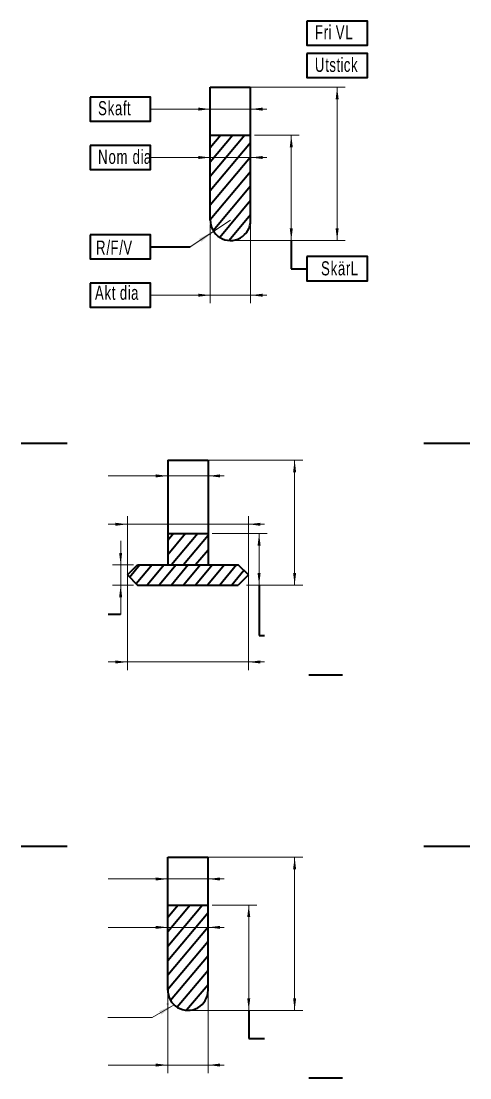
# Model space of a CAD drawing. Header units: millimetres. Extents: x -138 to 541, y -296 to -34.
# Drawn here: x 61.5 to 172.9, y -296 to -33.8 of the extents above; entities that cross this region are included whole.
import ezdxf

# ---------------------------------------------------------------- set-up
doc = ezdxf.new("R2010")
doc.units = ezdxf.units.MM
doc.layers.get('0').update_dxf_attribs({"lineweight": 35})
doc.layers.add('Dimension Layer', color=3, linetype='Continuous', lineweight=18)
doc.layers.add('Thick Solid Layer', color=7, linetype='Continuous', lineweight=35)
doc.styles.get("Standard").update_dxf_attribs({"font": '', "width": 0.667})
doc.styles.get('Standard').set_extended_font_data('arial')
doc.dimstyles.get("Standard").update_dxf_attribs({"dimtxt": 3.5, "dimasz": 4, "dimexe": 2, "dimexo": 0, "dimtad": 1, "dimdsep": 46, "dimtxsty": 'Standard', "dimblk": '_CAXARROW', "dimcen": 0, "dimdle": 8, "dimazin": 2, "dimtfac": 0.707107, "dimtdec": 3, "dimtmove": 2, "dimatfit": 3, "dimfxl": 1, "dimfrac": 2, "dimtolj": 1, "dimarcsym": 1})

# ---------------------------------------------------------------- blocks, each defined once
blk = doc.blocks.new('*X8')
at = {"layer": 'Dimension Layer'}
for points in [[(139.97, -50.26), (140.35, -53.26), (139.6, -53.26)], [(139.97, -88.26), (140.35, -85.26), (139.6, -85.26)]]:
    blk.add_hatch(color=0, dxfattribs=at).paths.add_polyline_path(points, flags=0)
at = {"layer": 'Dimension Layer', "color": 0}
for p, q in [((118.63, -50.26), (141.97, -50.26)), ((139.97, -50.26), (139.97, -88.26)), ((118.63, -88.26), (141.97, -88.26))]:
    blk.add_line(p, q, dxfattribs=at)
at = {"layer": 'Dimension Layer', "color": 0, "insert": (139.35, -55.07), "char_height": 3.5, "width": 7, "attachment_point": 5, "rotation": 90, "line_spacing_factor": 1.15057}
blk.add_mtext('\\T1.1; ', dxfattribs=at)
blk = doc.blocks.new('_CAXARROW')
blk.add_hatch(color=0).paths.add_polyline_path([(0, 0), (-1, 0.125), (-1, -0.125)], flags=0)
blk = doc.blocks.new('*X9')
at = {"layer": 'Dimension Layer'}
for points in [[(108.48, -55.67), (105.48, -55.3), (105.48, -56.05)], [(118.48, -55.67), (121.48, -55.3), (121.48, -56.05)]]:
    blk.add_hatch(color=0, dxfattribs=at).paths.add_polyline_path(points, flags=0)
at = {"layer": 'Dimension Layer', "color": 0}
for p, q in [((108.48, -59.36), (108.48, -53.67)), ((118.48, -59.36), (118.48, -53.67)), ((93.64, -55.67), (122.48, -55.67))]:
    blk.add_line(p, q, dxfattribs=at)
at = {"layer": 'Dimension Layer', "color": 0, "insert": (93.64, -55.05), "char_height": 3.5, "width": 7, "attachment_point": 5, "line_spacing_factor": 1.15057}
blk.add_mtext('\\T1.1; ', dxfattribs=at)
blk = doc.blocks.new('*X10')
at = {"layer": 'Dimension Layer'}
for points in [[(128.58, -62.14), (128.21, -65.14), (128.96, -65.14)], [(128.58, -88.26), (128.21, -85.26), (128.96, -85.26)]]:
    blk.add_hatch(color=0, dxfattribs=at).paths.add_polyline_path(points, flags=0)
at = {"layer": 'Dimension Layer', "color": 0}
for p, q in [((119.48, -62.14), (130.58, -62.14)), ((128.58, -88.26), (128.58, -62.14)), ((114.48, -88.26), (130.58, -88.26))]:
    blk.add_line(p, q, dxfattribs=at)
at = {"layer": 'Dimension Layer', "color": 0, "insert": (127.96, -75.2), "char_height": 3.5, "width": 7, "attachment_point": 5, "rotation": 90, "line_spacing_factor": 1.15057}
blk.add_mtext('\\T1.1; ', dxfattribs=at)
blk = doc.blocks.new('*X11')
at = {"layer": 'Dimension Layer'}
for points in [[(108.48, -67.67), (105.48, -67.3), (105.48, -68.05)], [(118.48, -67.67), (121.48, -67.3), (121.48, -68.05)]]:
    blk.add_hatch(color=0, dxfattribs=at).paths.add_polyline_path(points, flags=0)
at = {"layer": 'Dimension Layer', "color": 0}
for p, q in [((93.64, -67.67), (122.48, -67.67)), ((108.48, -73.19), (108.48, -65.67)), ((118.48, -73.19), (118.48, -65.67))]:
    blk.add_line(p, q, dxfattribs=at)
at = {"layer": 'Dimension Layer', "color": 0, "insert": (93.64, -67.05), "char_height": 3.5, "width": 7, "attachment_point": 5, "line_spacing_factor": 1.15057}
blk.add_mtext('\\T1.1; ', dxfattribs=at)
blk = doc.blocks.new('*X12')
at = {"layer": 'Dimension Layer'}
for points in [[(108.48, -101.84), (105.48, -101.46), (105.48, -102.21)], [(118.48, -101.84), (121.48, -101.46), (121.48, -102.21)]]:
    blk.add_hatch(color=0, dxfattribs=at).paths.add_polyline_path(points, flags=0)
at = {"layer": 'Dimension Layer', "color": 0}
for p, q in [((108.48, -84.26), (108.48, -103.84)), ((118.48, -84.26), (118.48, -103.84)), ((93.64, -101.84), (122.48, -101.84))]:
    blk.add_line(p, q, dxfattribs=at)
at = {"layer": 'Dimension Layer', "color": 0, "insert": (93.64, -101.21), "char_height": 3.5, "width": 7, "attachment_point": 5, "line_spacing_factor": 1.15057}
blk.add_mtext('\\T1.1; ', dxfattribs=at)
blk = doc.blocks.new('*X13')
at = {"layer": 'Dimension Layer'}
blk.add_hatch(color=0, dxfattribs=at).paths.add_polyline_path([(109.31, -86.01), (105.69, -87.79), (106.24, -88.63)], flags=0)
at = {"layer": 'Dimension Layer', "color": 0}
blk.add_line((103.5, -89.84), (113.48, -83.26), dxfattribs=at)
blk = doc.blocks.new('*X37')
at = {"layer": 'Dimension Layer'}
for points in [[(129.42, -142.75), (129.79, -145.75), (129.04, -145.75)], [(129.42, -173.75), (129.79, -170.75), (129.04, -170.75)]]:
    blk.add_hatch(color=0, dxfattribs=at).paths.add_polyline_path(points, flags=0)
at = {"layer": 'Dimension Layer', "color": 0}
for p, q in [((108.08, -142.75), (131.42, -142.75)), ((129.42, -142.75), (129.42, -173.75)), ((117.43, -173.75), (131.42, -173.75))]:
    blk.add_line(p, q, dxfattribs=at)
at = {"layer": 'Dimension Layer', "color": 0, "insert": (128.79, -146.06), "char_height": 3.5, "width": 7, "attachment_point": 5, "rotation": 90, "line_spacing_factor": 1.15057}
blk.add_mtext('\\T1.1; ', dxfattribs=at)
blk = doc.blocks.new('*X38')
at = {"layer": 'Dimension Layer'}
for points in [[(97.93, -146.66), (94.93, -146.29), (94.93, -147.04)], [(107.93, -146.66), (110.93, -146.29), (110.93, -147.04)]]:
    blk.add_hatch(color=0, dxfattribs=at).paths.add_polyline_path(points, flags=0)
at = {"layer": 'Dimension Layer', "color": 0}
for p, q in [((83.09, -146.66), (111.93, -146.66)), ((97.93, -150.35), (97.93, -144.66)), ((107.93, -150.35), (107.93, -144.66))]:
    blk.add_line(p, q, dxfattribs=at)
at = {"layer": 'Dimension Layer', "color": 0, "insert": (83.09, -146.04), "char_height": 3.5, "width": 7, "attachment_point": 5, "line_spacing_factor": 1.15057}
blk.add_mtext('\\T1.1; ', dxfattribs=at)
blk = doc.blocks.new('*X39')
at = {"layer": 'Dimension Layer'}
for points in [[(120.6, -160.96), (120.22, -163.96), (120.97, -163.96)], [(120.6, -173.75), (120.22, -170.75), (120.97, -170.75)]]:
    blk.add_hatch(color=0, dxfattribs=at).paths.add_polyline_path(points, flags=0)
at = {"layer": 'Dimension Layer', "color": 0}
for p, q in [((108.93, -160.96), (122.6, -160.96)), ((120.6, -173.75), (120.6, -160.96)), ((117.43, -173.75), (122.6, -173.75))]:
    blk.add_line(p, q, dxfattribs=at)
at = {"layer": 'Dimension Layer', "color": 0, "insert": (119.97, -167.35), "char_height": 3.5, "width": 7, "attachment_point": 5, "rotation": 90, "line_spacing_factor": 1.15057}
blk.add_mtext('\\T1.1; ', dxfattribs=at)
blk = doc.blocks.new('*X40')
at = {"layer": 'Dimension Layer'}
for points in [[(87.93, -158.66), (84.93, -158.29), (84.93, -159.04)], [(117.93, -158.66), (120.93, -158.29), (120.93, -159.04)]]:
    blk.add_hatch(color=0, dxfattribs=at).paths.add_polyline_path(points, flags=0)
at = {"layer": 'Dimension Layer', "color": 0}
for p, q in [((87.93, -174.25), (87.93, -156.66)), ((117.93, -174.25), (117.93, -156.66)), ((83.09, -158.66), (121.93, -158.66))]:
    blk.add_line(p, q, dxfattribs=at)
at = {"layer": 'Dimension Layer', "color": 0, "insert": (83.09, -158.04), "char_height": 3.5, "width": 7, "attachment_point": 5, "line_spacing_factor": 1.15057}
blk.add_mtext('\\T1.1; ', dxfattribs=at)
blk = doc.blocks.new('*X41')
at = {"layer": 'Dimension Layer'}
for points in [[(87.93, -192.83), (84.93, -192.45), (84.93, -193.2)], [(117.93, -192.83), (120.93, -192.45), (120.93, -193.2)]]:
    blk.add_hatch(color=0, dxfattribs=at).paths.add_polyline_path(points, flags=0)
at = {"layer": 'Dimension Layer', "color": 0}
for p, q in [((87.93, -172.25), (87.93, -194.83)), ((117.93, -172.25), (117.93, -194.83)), ((83.09, -192.83), (121.93, -192.83))]:
    blk.add_line(p, q, dxfattribs=at)
at = {"layer": 'Dimension Layer', "color": 0, "insert": (83.09, -192.2), "char_height": 3.5, "width": 7, "attachment_point": 5, "line_spacing_factor": 1.15057}
blk.add_mtext('\\T1.1; ', dxfattribs=at)
blk = doc.blocks.new('*X42')
at = {"layer": 'Dimension Layer'}
for points in [[(86.23, -168.75), (85.85, -165.75), (86.6, -165.75)], [(86.23, -173.75), (85.85, -176.75), (86.6, -176.75)]]:
    blk.add_hatch(color=0, dxfattribs=at).paths.add_polyline_path(points, flags=0)
at = {"layer": 'Dimension Layer', "color": 0}
for p, q in [((86.23, -181.06), (86.23, -162.75)), ((89.43, -168.75), (84.23, -168.75)), ((89.43, -173.75), (84.23, -173.75))]:
    blk.add_line(p, q, dxfattribs=at)
at = {"layer": 'Dimension Layer', "color": 0, "insert": (85.6, -181.06), "char_height": 3.5, "width": 7, "attachment_point": 5, "rotation": 90, "line_spacing_factor": 1.15057}
blk.add_mtext('\\T1.1; ', dxfattribs=at)
blk = doc.blocks.new('*X60')
at = {"layer": 'Dimension Layer'}
for points in [[(129.42, -241.25), (129.79, -244.25), (129.04, -244.25)], [(129.42, -279.25), (129.79, -276.25), (129.04, -276.25)]]:
    blk.add_hatch(color=0, dxfattribs=at).paths.add_polyline_path(points, flags=0)
at = {"layer": 'Dimension Layer', "color": 0}
for p, q in [((108.08, -241.25), (131.42, -241.25)), ((129.42, -241.25), (129.42, -279.25)), ((108.08, -279.25), (131.42, -279.25))]:
    blk.add_line(p, q, dxfattribs=at)
at = {"layer": 'Dimension Layer', "color": 0, "insert": (128.79, -246.06), "char_height": 3.5, "width": 7, "attachment_point": 5, "rotation": 90, "line_spacing_factor": 1.15057}
blk.add_mtext('\\T1.1; ', dxfattribs=at)
blk = doc.blocks.new('*X61')
at = {"layer": 'Dimension Layer'}
for points in [[(97.93, -246.66), (94.93, -246.29), (94.93, -247.04)], [(107.93, -246.66), (110.93, -246.29), (110.93, -247.04)]]:
    blk.add_hatch(color=0, dxfattribs=at).paths.add_polyline_path(points, flags=0)
at = {"layer": 'Dimension Layer', "color": 0}
for p, q in [((97.93, -250.35), (97.93, -244.66)), ((107.93, -250.35), (107.93, -244.66)), ((83.09, -246.66), (111.93, -246.66))]:
    blk.add_line(p, q, dxfattribs=at)
at = {"layer": 'Dimension Layer', "color": 0, "insert": (83.09, -246.04), "char_height": 3.5, "width": 7, "attachment_point": 5, "line_spacing_factor": 1.15057}
blk.add_mtext('\\T1.1; ', dxfattribs=at)
blk = doc.blocks.new('*X62')
at = {"layer": 'Dimension Layer'}
for points in [[(118.03, -253.13), (117.65, -256.13), (118.4, -256.13)], [(118.03, -279.25), (117.65, -276.25), (118.4, -276.25)]]:
    blk.add_hatch(color=0, dxfattribs=at).paths.add_polyline_path(points, flags=0)
at = {"layer": 'Dimension Layer', "color": 0}
for p, q in [((108.93, -253.13), (120.03, -253.13)), ((118.03, -279.25), (118.03, -253.13)), ((103.93, -279.25), (120.03, -279.25))]:
    blk.add_line(p, q, dxfattribs=at)
at = {"layer": 'Dimension Layer', "color": 0, "insert": (117.4, -266.19), "char_height": 3.5, "width": 7, "attachment_point": 5, "rotation": 90, "line_spacing_factor": 1.15057}
blk.add_mtext('\\T1.1; ', dxfattribs=at)
blk = doc.blocks.new('*X63')
at = {"layer": 'Dimension Layer'}
for points in [[(97.93, -258.66), (94.93, -258.29), (94.93, -259.04)], [(107.93, -258.66), (110.93, -258.29), (110.93, -259.04)]]:
    blk.add_hatch(color=0, dxfattribs=at).paths.add_polyline_path(points, flags=0)
at = {"layer": 'Dimension Layer', "color": 0}
for p, q in [((97.93, -264.18), (97.93, -256.66)), ((107.93, -264.18), (107.93, -256.66)), ((83.09, -258.66), (111.93, -258.66))]:
    blk.add_line(p, q, dxfattribs=at)
at = {"layer": 'Dimension Layer', "color": 0, "insert": (83.09, -258.04), "char_height": 3.5, "width": 7, "attachment_point": 5, "line_spacing_factor": 1.15057}
blk.add_mtext('\\T1.1; ', dxfattribs=at)
blk = doc.blocks.new('*X64')
at = {"layer": 'Dimension Layer'}
for points in [[(97.93, -292.83), (94.93, -292.45), (94.93, -293.2)], [(107.93, -292.83), (110.93, -292.45), (110.93, -293.2)]]:
    blk.add_hatch(color=0, dxfattribs=at).paths.add_polyline_path(points, flags=0)
at = {"layer": 'Dimension Layer', "color": 0}
for p, q in [((97.93, -275.25), (97.93, -294.83)), ((107.93, -275.25), (107.93, -294.83)), ((83.09, -292.83), (111.93, -292.83))]:
    blk.add_line(p, q, dxfattribs=at)
at = {"layer": 'Dimension Layer', "color": 0, "insert": (83.09, -292.2), "char_height": 3.5, "width": 7, "attachment_point": 5, "line_spacing_factor": 1.15057}
blk.add_mtext('\\T1.1; ', dxfattribs=at)
blk = doc.blocks.new('*X97')
at = {"layer": 'Dimension Layer', "linetype": 'Continuous'}
blk.add_hatch(color=0, dxfattribs=at).paths.add_polyline_path([(16.41, 3.18), (13.22, 0.73), (12.71, 1.59)], flags=0)
at = {"layer": 'Dimension Layer', "color": 0}
for p, q in [((16.41, 3.18), (10.99, 0)), ((10.99, 0), (0, 0))]:
    blk.add_line(p, q, dxfattribs=at)

msp = doc.modelspace()

# ---------------------------------------------------------------- linework, layer by layer
at = {"layer": 'Thick Solid Layer'}
for p, q in [((108.485, -50.258), (118.485, -50.258)), ((108.485, -83.258), (108.485, -50.258)), ((118.485, -83.258), (118.485, -50.258)), ((117.08, -62.142), (108.485, -72.385)), ((114.08, -62.142), (108.485, -68.81)), ((111.08, -62.142), (108.485, -65.235)), ((108.598, -62.142), (118.598, -62.142)), ((118.485, -64.043), (108.485, -75.96)), ((118.485, -67.618), (108.485, -79.536)), ((118.485, -71.193), (108.485, -83.111)), ((118.485, -74.769), (109.2, -85.834)), ((118.485, -78.344), (110.814, -87.485)), ((118.485, -81.919), (113.166, -88.258)), ((108.485, -86.758), (108.485, -86.686)), ((128.582, -88.258), (128.582, -95.258)), ((93.645, -89.837), (103.512, -89.837)), ((128.582, -95.258), (132.474, -95.258)), ((72.927, -138.625), (61.515, -138.625)), ((172.927, -138.625), (161.515, -138.625)), ((97.927, -142.747), (107.927, -142.747)), ((97.927, -142.747), (97.927, -168.747)), ((107.927, -142.747), (107.927, -168.747)), ((97.927, -160.962), (107.927, -160.962)), ((102.36, -160.962), (97.927, -166.244)), ((99.36, -160.962), (97.927, -162.669)), ((105.36, -160.962), (98.827, -168.747)), ((107.927, -161.477), (101.827, -168.747)), ((107.927, -165.052), (104.827, -168.747)), ((87.927, -171.247), (90.427, -168.747)), ((91.023, -168.747), (88.47, -171.789)), ((94.023, -168.747), (90.101, -173.42)), ((90.427, -168.747), (115.427, -168.747)), ((97.023, -168.747), (92.827, -173.747)), ((100.023, -168.747), (95.827, -173.747)), ((103.023, -168.747), (98.827, -173.747)), ((106.023, -168.747), (101.827, -173.747)), ((109.023, -168.747), (104.827, -173.747)), ((112.023, -168.747), (107.827, -173.747)), ((115.023, -168.747), (110.827, -173.747)), ((116.839, -170.158), (113.827, -173.747)), ((117.927, -171.247), (115.427, -168.747)), ((87.927, -171.247), (90.427, -173.747)), ((117.927, -171.247), (115.427, -173.747)), ((90.427, -173.747), (115.427, -173.747)), ((120.597, -173.747), (120.597, -186.291)), ((86.227, -181.065), (83.087, -181.065)), ((120.597, -186.291), (121.917, -186.291)), ((132.927, -196.002), (141.297, -196.002)), ((72.927, -238.625), (61.515, -238.625)), ((172.927, -238.625), (161.515, -238.625)), ((97.927, -241.247), (107.927, -241.247)), ((97.927, -274.247), (97.927, -241.247)), ((107.927, -274.247), (107.927, -241.247)), ((106.523, -253.131), (97.927, -263.374)), ((103.523, -253.131), (97.927, -259.799)), ((100.523, -253.131), (97.927, -256.224)), ((98.041, -253.131), (108.041, -253.131)), ((107.927, -255.032), (97.927, -266.949)), ((107.927, -258.607), (97.927, -270.525)), ((107.927, -262.182), (97.927, -274.1)), ((107.927, -265.758), (98.642, -276.823)), ((107.927, -269.333), (100.257, -278.474)), ((107.927, -272.908), (102.609, -279.247)), ((97.927, -277.747), (97.927, -277.675)), ((118.025, -279.247), (118.025, -286.247)), ((118.025, -286.247), (121.917, -286.247)), ((132.927, -296.002), (141.297, -296.002))]:
    msp.add_line(p, q, dxfattribs=at)
for points in [[(132.474, -33.843), (132.474, -39.843), (147.474, -39.843), (147.474, -33.843)], [(132.474, -41.843), (132.474, -47.843), (147.474, -47.843), (147.474, -41.843)], [(78.645, -52.673), (78.645, -58.673), (93.645, -58.673), (93.645, -52.673)], [(78.645, -64.673), (78.645, -70.673), (93.645, -70.673), (93.645, -64.673)], [(78.645, -86.837), (78.645, -92.837), (93.645, -92.837), (93.645, -86.837)], [(132.474, -92.258), (132.474, -98.258), (147.474, -98.258), (147.474, -92.258)], [(78.645, -98.837), (78.645, -104.837), (93.645, -104.837), (93.645, -98.837)]]:
    msp.add_lwpolyline(points, close=True, dxfattribs=at)
for centre in [(113.485, -83.258), (102.927, -274.247)]:
    msp.add_arc(centre, 5, 178.28839, 360, dxfattribs=at)

# ---------------------------------------------------------------- block references
at = {"layer": 'Dimension Layer'}
msp.add_blockref('*X97', (83.064, -281.049), dxfattribs=at)

# ---------------------------------------------------------------- texts
at = {"layer": 'Dimension Layer', "char_height": 3.5, "width": 22.23408, "attachment_point": 1, "line_spacing_factor": 1.15057}
for s, insert in [('\\T1.1;Fri VL', (134.452, -34.857)), ('\\T1.1;Utstick', (134.452, -42.934)), ('\\T1.1;Skaft', (80.623, -53.687)), ('\\T1.1;Nom dia', (80.623, -65.764)), ('\\T1.1;R/F/V', (80.113, -88.28)), ('\\T1.1;SkärL', (135.974, -93.414)), ('\\T1.1;Akt dia', (79.849, -99.476))]:
    msp.add_mtext(s, dxfattribs=dict(at, insert=insert))

# ---------------------------------------------------------------- dimensions: what is measured, and where the dimension line sits
at = {"layer": 'Dimension Layer'}
for base, p1, p2, angle, override, picture, middle in [((139.974, -88.258), (117.634, -50.258), (117.634, -88.258), 270, {"dimscale": 1, "dimasz": 3, "dimexo": 1, "dimsah": 1, "dimtfill": 1}, '*X8', (139.349, -55.073)), ((128.582, -62.142), (113.485, -88.258), (118.485, -62.142), 90, {"dimscale": 1, "dimasz": 3, "dimexo": 1, "dimsah": 1, "dimdle": 6, "dimtfill": 1}, '*X10', (127.957, -75.2)), ((129.417, -173.747), (107.077, -142.747), (116.427, -173.747), 270, {"dimscale": 1, "dimasz": 3, "dimexo": 1, "dimsah": 1, "dimtfill": 1}, '*X37', (128.792, -146.062)), ((117.927, -158.662), (87.927, -175.247), (117.927, -175.247), 0, {"dimscale": 1, "dimasz": 3, "dimexo": 1, "dimsah": 1, "dimdle": 6, "dimtfill": 1}, '*X40', (83.087, -158.037)), ((120.597, -160.962), (116.427, -173.747), (107.927, -160.962), 90, {"dimscale": 1, "dimasz": 3, "dimexo": 1, "dimsah": 1, "dimdle": 6, "dimtfill": 1}, '*X39', (119.972, -167.354)), ((86.227, -168.747), (90.427, -173.747), (90.427, -168.747), 90, {"dimscale": 1, "dimasz": 3, "dimexo": 1, "dimsah": 1, "dimdle": 6, "dimtfill": 1}, '*X42', (85.602, -181.065)), ((129.417, -279.247), (107.077, -241.247), (107.077, -279.247), 270, {"dimscale": 1, "dimasz": 3, "dimexo": 1, "dimsah": 1, "dimtfill": 1}, '*X60', (128.792, -246.062)), ((107.927, -246.662), (97.927, -253.346), (107.927, -253.346), 0, {"dimscale": 1, "dimasz": 3, "dimexo": 3, "dimsah": 1, "dimdle": 6, "dimtfill": 1}, '*X61', (83.087, -246.037)), ((118.025, -253.131), (102.927, -279.247), (107.927, -253.131), 90, {"dimscale": 1, "dimasz": 3, "dimexo": 1, "dimsah": 1, "dimdle": 6, "dimtfill": 1}, '*X62', (117.4, -266.189))]:
    dim = msp.add_linear_dim(base=base, p1=p1, p2=p2, angle=angle, text=' ', dimstyle='Standard', override=override, dxfattribs=at)
    dim.commit()
    dim.dimension.update_dxf_attribs({"geometry": picture, "text_midpoint": middle, "dimtype": 160})
for base, p1, p2, override, picture, middle in [((118.485, -55.673), (108.485, -62.357), (118.485, -62.357), {"dimscale": 1, "dimasz": 3, "dimexo": 3, "dimsah": 1, "dimdle": 6, "dimtfill": 1}, '*X9', (93.645, -55.048)), ((118.485, -67.673), (108.485, -76.193), (118.485, -76.193), {"dimscale": 1, "dimasz": 3, "dimexo": 3, "dimsah": 1, "dimdle": 6, "dimtfill": 1}, '*X11', (93.645, -67.048)), ((118.485, -101.837), (108.485, -83.258), (118.485, -83.258), {"dimscale": 1, "dimasz": 3, "dimexo": 1, "dimsah": 1, "dimdle": 6, "dimtfill": 1}, '*X12', (93.645, -101.212)), ((107.927, -146.662), (97.927, -153.346), (107.927, -153.346), {"dimscale": 1, "dimasz": 3, "dimexo": 3, "dimsah": 1, "dimdle": 6, "dimtfill": 1}, '*X38', (83.087, -146.037)), ((117.927, -192.826), (87.927, -171.247), (117.927, -171.247), {"dimscale": 1, "dimasz": 3, "dimexo": 1, "dimsah": 1, "dimdle": 6, "dimtfill": 1}, '*X41', (83.087, -192.201)), ((107.927, -258.662), (97.927, -267.182), (107.927, -267.182), {"dimscale": 1, "dimasz": 3, "dimexo": 3, "dimsah": 1, "dimdle": 6, "dimtfill": 1}, '*X63', (83.087, -258.037)), ((107.927, -292.826), (97.927, -274.247), (107.927, -274.247), {"dimscale": 1, "dimasz": 3, "dimexo": 1, "dimsah": 1, "dimdle": 6, "dimtfill": 1}, '*X64', (83.087, -292.201))]:
    dim = msp.add_linear_dim(base=base, p1=p1, p2=p2, text=' ', dimstyle='Standard', override=override, dxfattribs=at)
    dim.commit()
    dim.dimension.update_dxf_attribs({"geometry": picture, "text_midpoint": middle, "dimtype": 160})
dim = msp.add_radius_dim(center=(113.485, -83.258), mpoint=(109.309, -86.009), text=' ', dimstyle='Standard', override={"dimscale": 1, "dimpost": 'R<>', "dimsah": 1, "dimtfill": 1}, dxfattribs=at)
dim.commit()
dim.dimension.update_dxf_attribs({"geometry": '*X13', "text_midpoint": (103.499, -89.837), "dimtype": 164})

doc.saveas('drawing.dxf')
